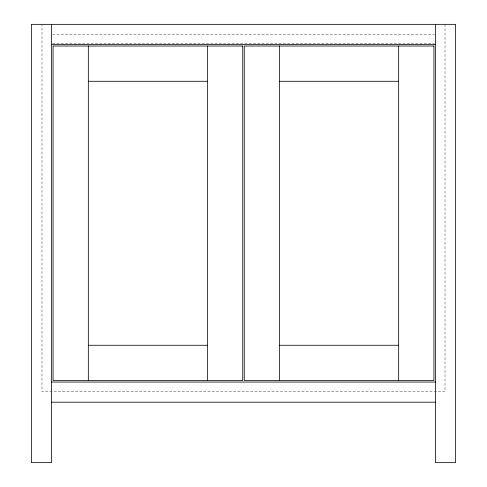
<?xml version="1.0" encoding="UTF-8"?>
<svg xmlns="http://www.w3.org/2000/svg" width="487" height="487" viewBox="0 0 487 487"><rect width="100%" height="100%" fill="white"/><g stroke="black" fill="none" stroke-linecap="round" stroke-linejoin="round"><path stroke-width="0.37" stroke-dasharray="2.44 1.83" d="M52.572 34.425L434.428 34.425M52.572 43.495L434.428 43.495M445.015 24.35L445.015 391.615L41.985 391.615L41.985 24.35"/><path stroke-width="0.73" d="M51.555 44.5L435.445 44.5M88.33 81.28L207.48 81.28M279.52 81.28L398.67 81.28M88.33 345.265L207.48 345.265M279.52 345.265L398.67 345.265M51.555 382.045L435.445 382.045M51.555 402.195L435.445 402.195M435.445 24.35L435.445 462.65L455.595 462.65L455.595 24.35L31.405 24.35L31.405 462.65L51.555 462.65L51.555 24.35M398.67 46.015L398.67 380.53M279.52 46.015L279.52 380.53M207.48 46.015L207.48 380.53M88.33 46.015L88.33 380.53M242.745 46.015L53.065 46.015L53.065 380.53L242.745 380.53L242.745 46.015M433.935 46.015L244.255 46.015L244.255 380.53L433.935 380.53L433.935 46.015"/></g></svg>
